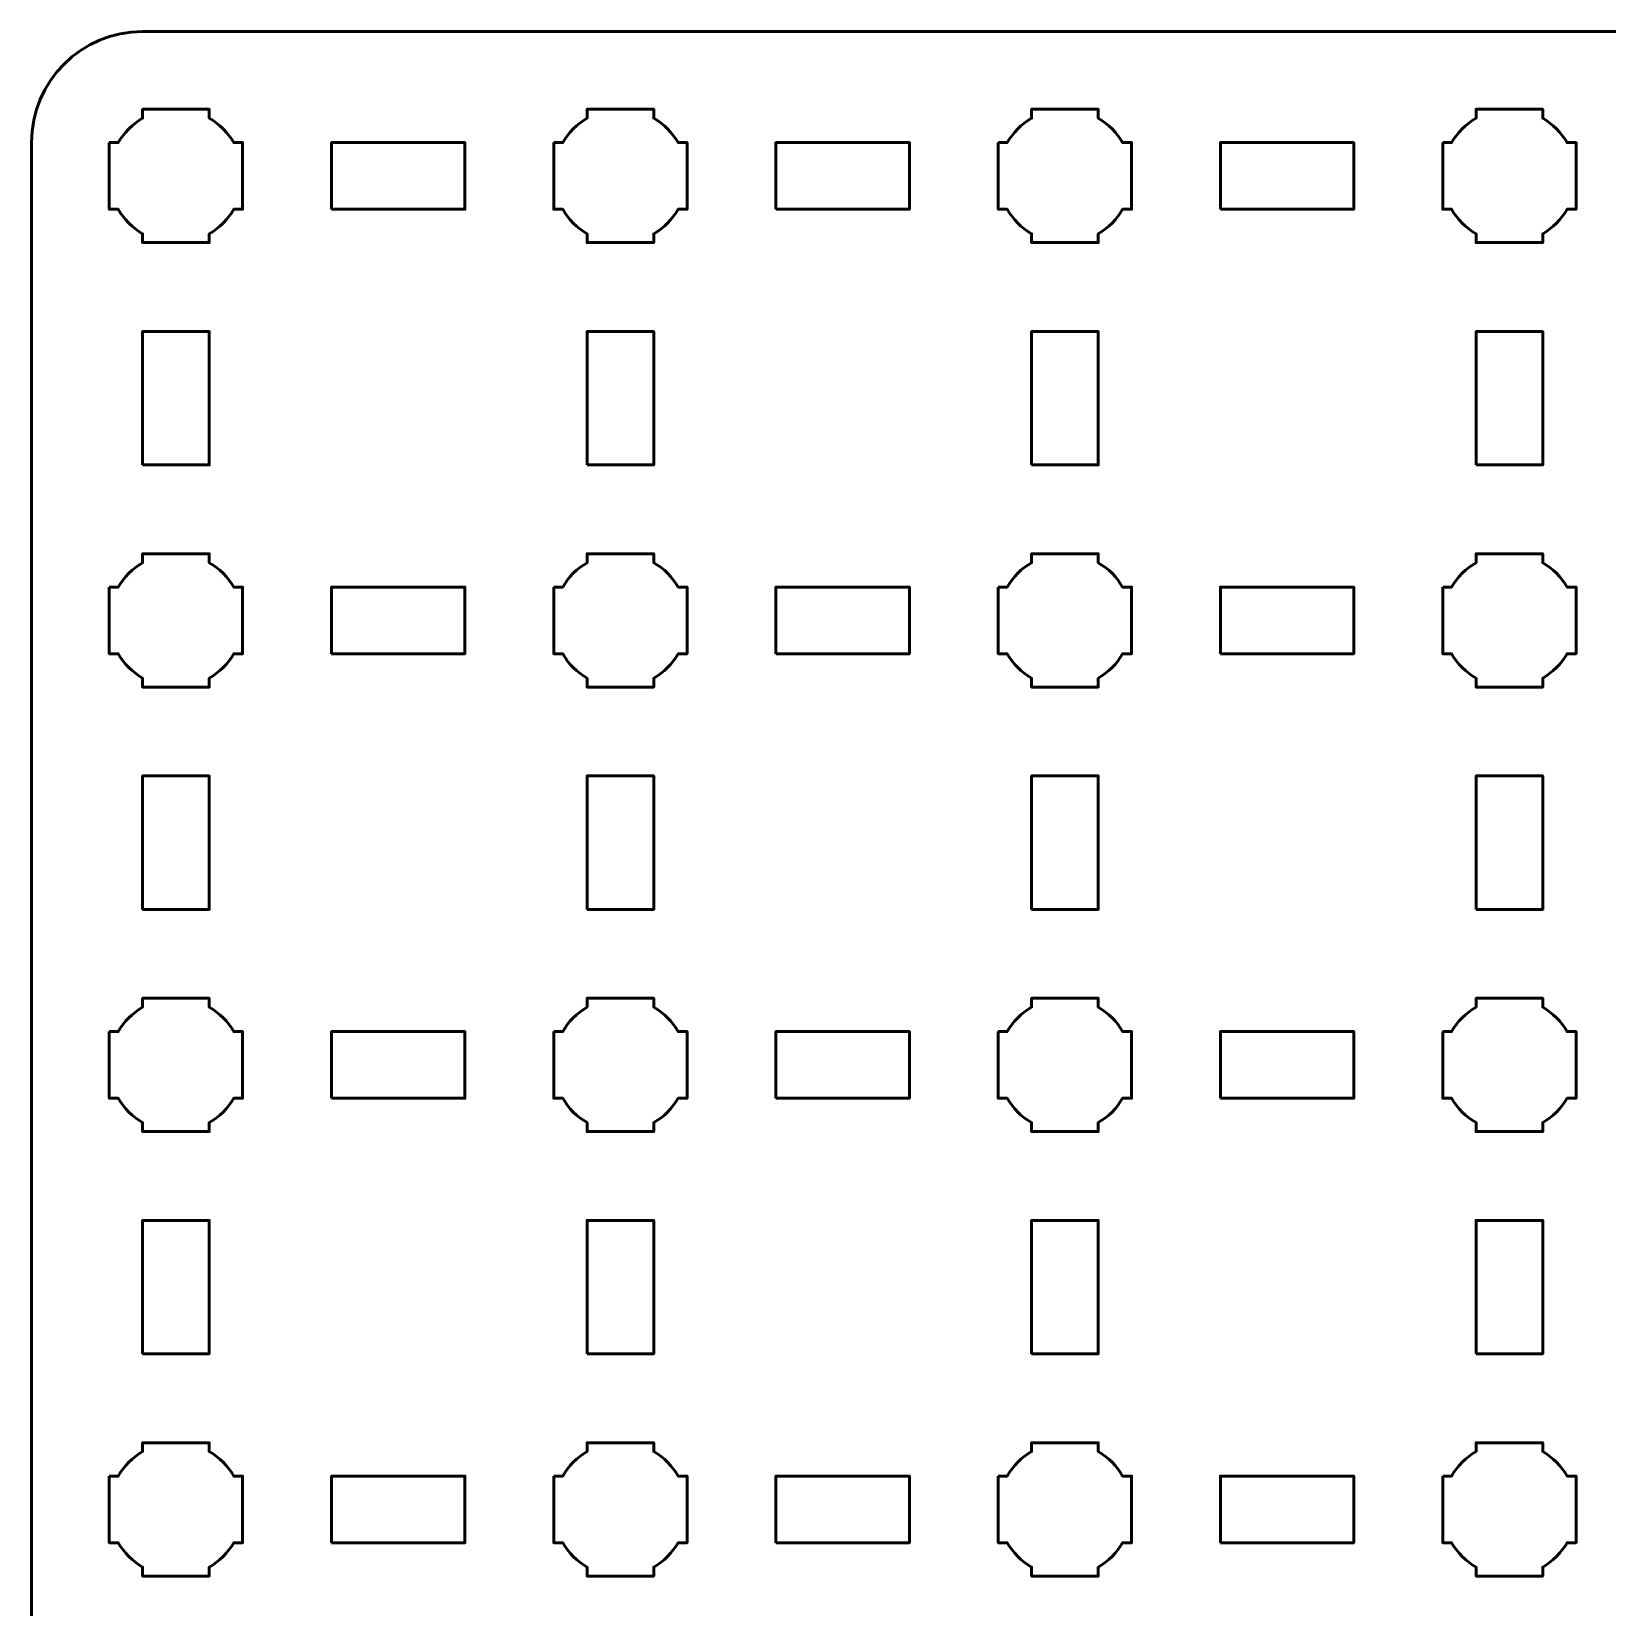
# Model space of a CAD drawing. Header units: centimetres. Extents: x -40.1 to 19.1, y -44.5 to 14.8.
# Drawn here: x -40.15 to -33.06, y 7.71 to 14.8 of the extents above; entities that cross this region are included whole.
import ezdxf

# ---------------------------------------------------------------- set-up
doc = ezdxf.new("R2010")
doc.units = ezdxf.units.CM
doc.header["$MEASUREMENT"] = 0
doc.layers.add('Layer 1', color=7, linetype='Continuous')

msp = doc.modelspace()

# ---------------------------------------------------------------- linework, layer by layer
at = {"layer": 'Layer 1', "lineweight": 53}
for points in [[(-38.8, 14), (-38.2, 14), (-38.2, 14.3), (-38.8, 14.3), (-38.8, 14)], [(-36.8, 14), (-36.2, 14), (-36.2, 14.3), (-36.8, 14.3), (-36.8, 14)], [(-34.8, 14), (-34.2, 14), (-34.2, 14.3), (-34.8, 14.3), (-34.8, 14)], [(-39.65, 12.85), (-39.35, 12.85), (-39.35, 13.45), (-39.65, 13.45), (-39.65, 12.85)], [(-37.65, 12.85), (-37.35, 12.85), (-37.35, 13.45), (-37.65, 13.45), (-37.65, 12.85)], [(-35.65, 12.85), (-35.35, 12.85), (-35.35, 13.45), (-35.65, 13.45), (-35.65, 12.85)], [(-33.65, 12.85), (-33.35, 12.85), (-33.35, 13.45), (-33.65, 13.45), (-33.65, 12.85)], [(-38.8, 12), (-38.2, 12), (-38.2, 12.3), (-38.8, 12.3), (-38.8, 12)], [(-36.8, 12), (-36.2, 12), (-36.2, 12.3), (-36.8, 12.3), (-36.8, 12)], [(-34.8, 12), (-34.2, 12), (-34.2, 12.3), (-34.8, 12.3), (-34.8, 12)], [(-39.65, 10.85), (-39.35, 10.85), (-39.35, 11.45), (-39.65, 11.45), (-39.65, 10.85)], [(-37.65, 10.85), (-37.35, 10.85), (-37.35, 11.45), (-37.65, 11.45), (-37.65, 10.85)], [(-35.65, 10.85), (-35.35, 10.85), (-35.35, 11.45), (-35.65, 11.45), (-35.65, 10.85)], [(-33.65, 10.85), (-33.35, 10.85), (-33.35, 11.45), (-33.65, 11.45), (-33.65, 10.85)], [(-38.8, 10), (-38.2, 10), (-38.2, 10.3), (-38.8, 10.3), (-38.8, 10)], [(-36.8, 10), (-36.2, 10), (-36.2, 10.3), (-36.8, 10.3), (-36.8, 10)], [(-34.8, 10), (-34.2, 10), (-34.2, 10.3), (-34.8, 10.3), (-34.8, 10)], [(-39.65, 8.85), (-39.35, 8.85), (-39.35, 9.45), (-39.65, 9.45), (-39.65, 8.85)], [(-37.65, 8.85), (-37.35, 8.85), (-37.35, 9.45), (-37.65, 9.45), (-37.65, 8.85)], [(-35.65, 8.85), (-35.35, 8.85), (-35.35, 9.45), (-35.65, 9.45), (-35.65, 8.85)], [(-33.65, 8.85), (-33.35, 8.85), (-33.35, 9.45), (-33.65, 9.45), (-33.65, 8.85)], [(-38.8, 8), (-38.2, 8), (-38.2, 8.3), (-38.8, 8.3), (-38.8, 8)], [(-36.8, 8), (-36.2, 8), (-36.2, 8.3), (-36.8, 8.3), (-36.8, 8)], [(-34.8, 8), (-34.2, 8), (-34.2, 8.3), (-34.8, 8.3), (-34.8, 8)]]:
    msp.add_lwpolyline(points, close=True, dxfattribs=at)
for points, knots in [([(-40.15, -44), (-40.15, -44), (-40.15, 14.3), (-40.15, 14.3), (-40.15, 14.3), (-40.15, 14.57609), (-39.92609, 14.8), (-39.65, 14.8), (-39.65, 14.8), (-39.65, 14.8), (18.65, 14.8), (18.65, 14.8), (18.65, 14.8), (18.92609, 14.8), (19.15, 14.57609), (19.15, 14.3), (19.15, 14.3), (19.15, 14.3), (19.15, -44), (19.15, -44), (19.15, -44), (19.15, -44.27609), (18.92609, -44.5), (18.65, -44.5), (18.65, -44.5), (18.65, -44.5), (-39.65, -44.5), (-39.65, -44.5), (-39.65, -44.5), (-39.92609, -44.5), (-40.15, -44.27609), (-40.15, -44)], [0, 0, 0, 0, 0.125, 0.125, 0.125, 0.125, 0.25, 0.25, 0.25, 0.25, 0.375, 0.375, 0.375, 0.375, 0.5, 0.5, 0.5, 0.5, 0.625, 0.625, 0.625, 0.625, 0.75, 0.75, 0.75, 0.75, 0.875, 0.875, 0.875, 0.875, 1, 1, 1, 1]), ([(-39.8, 14.3), (-39.8, 14.3), (-39.75985, 14.3), (-39.75985, 14.3), (-39.75985, 14.3), (-39.7335, 14.34553), (-39.69553, 14.3835), (-39.65, 14.40985), (-39.65, 14.40985), (-39.65, 14.40985), (-39.65, 14.45), (-39.65, 14.45), (-39.65, 14.45), (-39.65, 14.45), (-39.5, 14.45), (-39.5, 14.45), (-39.5, 14.45), (-39.5, 14.45), (-39.35, 14.45), (-39.35, 14.45), (-39.35, 14.45), (-39.35, 14.45), (-39.35, 14.40985), (-39.35, 14.40985), (-39.35, 14.40985), (-39.30447, 14.3835), (-39.2665, 14.34553), (-39.24015, 14.3), (-39.24015, 14.3), (-39.24015, 14.3), (-39.2, 14.3), (-39.2, 14.3), (-39.2, 14.3), (-39.2, 14.3), (-39.2, 14.15), (-39.2, 14.15), (-39.2, 14.15), (-39.2, 14.15), (-39.2, 14), (-39.2, 14), (-39.2, 14), (-39.2, 14), (-39.24015, 14), (-39.24015, 14), (-39.24015, 14), (-39.2665, 13.95447), (-39.30447, 13.9165), (-39.35, 13.89015), (-39.35, 13.89015), (-39.35, 13.89015), (-39.35, 13.85), (-39.35, 13.85), (-39.35, 13.85), (-39.35, 13.85), (-39.5, 13.85), (-39.5, 13.85), (-39.5, 13.85), (-39.5, 13.85), (-39.65, 13.85), (-39.65, 13.85), (-39.65, 13.85), (-39.65, 13.85), (-39.65, 13.89015), (-39.65, 13.89015), (-39.65, 13.89015), (-39.69553, 13.9165), (-39.7335, 13.95447), (-39.75985, 14), (-39.75985, 14), (-39.75985, 14), (-39.8, 14), (-39.8, 14), (-39.8, 14), (-39.8, 14), (-39.8, 14.15), (-39.8, 14.15), (-39.8, 14.15), (-39.8, 14.15), (-39.8, 14.3), (-39.8, 14.3)], [0, 0, 0, 0, 0.05, 0.05, 0.05, 0.05, 0.1, 0.1, 0.1, 0.1, 0.15, 0.15, 0.15, 0.15, 0.2, 0.2, 0.2, 0.2, 0.25, 0.25, 0.25, 0.25, 0.3, 0.3, 0.3, 0.3, 0.35, 0.35, 0.35, 0.35, 0.4, 0.4, 0.4, 0.4, 0.45, 0.45, 0.45, 0.45, 0.5, 0.5, 0.5, 0.5, 0.55, 0.55, 0.55, 0.55, 0.6, 0.6, 0.6, 0.6, 0.65, 0.65, 0.65, 0.65, 0.7, 0.7, 0.7, 0.7, 0.75, 0.75, 0.75, 0.75, 0.8, 0.8, 0.8, 0.8, 0.85, 0.85, 0.85, 0.85, 0.9, 0.9, 0.9, 0.9, 0.95, 0.95, 0.95, 0.95, 1, 1, 1, 1]), ([(-37.8, 14.3), (-37.8, 14.3), (-37.75985, 14.3), (-37.75985, 14.3), (-37.75985, 14.3), (-37.7335, 14.34553), (-37.69553, 14.3835), (-37.65, 14.40985), (-37.65, 14.40985), (-37.65, 14.40985), (-37.65, 14.45), (-37.65, 14.45), (-37.65, 14.45), (-37.65, 14.45), (-37.5, 14.45), (-37.5, 14.45), (-37.5, 14.45), (-37.5, 14.45), (-37.35, 14.45), (-37.35, 14.45), (-37.35, 14.45), (-37.35, 14.45), (-37.35, 14.40985), (-37.35, 14.40985), (-37.35, 14.40985), (-37.30447, 14.3835), (-37.2665, 14.34553), (-37.24015, 14.3), (-37.24015, 14.3), (-37.24015, 14.3), (-37.2, 14.3), (-37.2, 14.3), (-37.2, 14.3), (-37.2, 14.3), (-37.2, 14.15), (-37.2, 14.15), (-37.2, 14.15), (-37.2, 14.15), (-37.2, 14), (-37.2, 14), (-37.2, 14), (-37.2, 14), (-37.24015, 14), (-37.24015, 14), (-37.24015, 14), (-37.2665, 13.95447), (-37.30447, 13.9165), (-37.35, 13.89015), (-37.35, 13.89015), (-37.35, 13.89015), (-37.35, 13.85), (-37.35, 13.85), (-37.35, 13.85), (-37.35, 13.85), (-37.5, 13.85), (-37.5, 13.85), (-37.5, 13.85), (-37.5, 13.85), (-37.65, 13.85), (-37.65, 13.85), (-37.65, 13.85), (-37.65, 13.85), (-37.65, 13.89015), (-37.65, 13.89015), (-37.65, 13.89015), (-37.69553, 13.9165), (-37.7335, 13.95447), (-37.75985, 14), (-37.75985, 14), (-37.75985, 14), (-37.8, 14), (-37.8, 14), (-37.8, 14), (-37.8, 14), (-37.8, 14.15), (-37.8, 14.15), (-37.8, 14.15), (-37.8, 14.15), (-37.8, 14.3), (-37.8, 14.3)], [0, 0, 0, 0, 0.05, 0.05, 0.05, 0.05, 0.1, 0.1, 0.1, 0.1, 0.15, 0.15, 0.15, 0.15, 0.2, 0.2, 0.2, 0.2, 0.25, 0.25, 0.25, 0.25, 0.3, 0.3, 0.3, 0.3, 0.35, 0.35, 0.35, 0.35, 0.4, 0.4, 0.4, 0.4, 0.45, 0.45, 0.45, 0.45, 0.5, 0.5, 0.5, 0.5, 0.55, 0.55, 0.55, 0.55, 0.6, 0.6, 0.6, 0.6, 0.65, 0.65, 0.65, 0.65, 0.7, 0.7, 0.7, 0.7, 0.75, 0.75, 0.75, 0.75, 0.8, 0.8, 0.8, 0.8, 0.85, 0.85, 0.85, 0.85, 0.9, 0.9, 0.9, 0.9, 0.95, 0.95, 0.95, 0.95, 1, 1, 1, 1]), ([(-35.8, 14.3), (-35.8, 14.3), (-35.75985, 14.3), (-35.75985, 14.3), (-35.75985, 14.3), (-35.7335, 14.34553), (-35.69553, 14.3835), (-35.65, 14.40985), (-35.65, 14.40985), (-35.65, 14.40985), (-35.65, 14.45), (-35.65, 14.45), (-35.65, 14.45), (-35.65, 14.45), (-35.5, 14.45), (-35.5, 14.45), (-35.5, 14.45), (-35.5, 14.45), (-35.35, 14.45), (-35.35, 14.45), (-35.35, 14.45), (-35.35, 14.45), (-35.35, 14.40985), (-35.35, 14.40985), (-35.35, 14.40985), (-35.30447, 14.3835), (-35.2665, 14.34553), (-35.24015, 14.3), (-35.24015, 14.3), (-35.24015, 14.3), (-35.2, 14.3), (-35.2, 14.3), (-35.2, 14.3), (-35.2, 14.3), (-35.2, 14.15), (-35.2, 14.15), (-35.2, 14.15), (-35.2, 14.15), (-35.2, 14), (-35.2, 14), (-35.2, 14), (-35.2, 14), (-35.24015, 14), (-35.24015, 14), (-35.24015, 14), (-35.2665, 13.95447), (-35.30447, 13.9165), (-35.35, 13.89015), (-35.35, 13.89015), (-35.35, 13.89015), (-35.35, 13.85), (-35.35, 13.85), (-35.35, 13.85), (-35.35, 13.85), (-35.5, 13.85), (-35.5, 13.85), (-35.5, 13.85), (-35.5, 13.85), (-35.65, 13.85), (-35.65, 13.85), (-35.65, 13.85), (-35.65, 13.85), (-35.65, 13.89015), (-35.65, 13.89015), (-35.65, 13.89015), (-35.69553, 13.9165), (-35.7335, 13.95447), (-35.75985, 14), (-35.75985, 14), (-35.75985, 14), (-35.8, 14), (-35.8, 14), (-35.8, 14), (-35.8, 14), (-35.8, 14.15), (-35.8, 14.15), (-35.8, 14.15), (-35.8, 14.15), (-35.8, 14.3), (-35.8, 14.3)], [0, 0, 0, 0, 0.05, 0.05, 0.05, 0.05, 0.1, 0.1, 0.1, 0.1, 0.15, 0.15, 0.15, 0.15, 0.2, 0.2, 0.2, 0.2, 0.25, 0.25, 0.25, 0.25, 0.3, 0.3, 0.3, 0.3, 0.35, 0.35, 0.35, 0.35, 0.4, 0.4, 0.4, 0.4, 0.45, 0.45, 0.45, 0.45, 0.5, 0.5, 0.5, 0.5, 0.55, 0.55, 0.55, 0.55, 0.6, 0.6, 0.6, 0.6, 0.65, 0.65, 0.65, 0.65, 0.7, 0.7, 0.7, 0.7, 0.75, 0.75, 0.75, 0.75, 0.8, 0.8, 0.8, 0.8, 0.85, 0.85, 0.85, 0.85, 0.9, 0.9, 0.9, 0.9, 0.95, 0.95, 0.95, 0.95, 1, 1, 1, 1]), ([(-33.8, 14.3), (-33.8, 14.3), (-33.75985, 14.3), (-33.75985, 14.3), (-33.75985, 14.3), (-33.7335, 14.34553), (-33.69553, 14.3835), (-33.65, 14.40985), (-33.65, 14.40985), (-33.65, 14.40985), (-33.65, 14.45), (-33.65, 14.45), (-33.65, 14.45), (-33.65, 14.45), (-33.5, 14.45), (-33.5, 14.45), (-33.5, 14.45), (-33.5, 14.45), (-33.35, 14.45), (-33.35, 14.45), (-33.35, 14.45), (-33.35, 14.45), (-33.35, 14.40985), (-33.35, 14.40985), (-33.35, 14.40985), (-33.30447, 14.3835), (-33.2665, 14.34553), (-33.24015, 14.3), (-33.24015, 14.3), (-33.24015, 14.3), (-33.2, 14.3), (-33.2, 14.3), (-33.2, 14.3), (-33.2, 14.3), (-33.2, 14.15), (-33.2, 14.15), (-33.2, 14.15), (-33.2, 14.15), (-33.2, 14), (-33.2, 14), (-33.2, 14), (-33.2, 14), (-33.24015, 14), (-33.24015, 14), (-33.24015, 14), (-33.2665, 13.95447), (-33.30447, 13.9165), (-33.35, 13.89015), (-33.35, 13.89015), (-33.35, 13.89015), (-33.35, 13.85), (-33.35, 13.85), (-33.35, 13.85), (-33.35, 13.85), (-33.5, 13.85), (-33.5, 13.85), (-33.5, 13.85), (-33.5, 13.85), (-33.65, 13.85), (-33.65, 13.85), (-33.65, 13.85), (-33.65, 13.85), (-33.65, 13.89015), (-33.65, 13.89015), (-33.65, 13.89015), (-33.69553, 13.9165), (-33.7335, 13.95447), (-33.75985, 14), (-33.75985, 14), (-33.75985, 14), (-33.8, 14), (-33.8, 14), (-33.8, 14), (-33.8, 14), (-33.8, 14.15), (-33.8, 14.15), (-33.8, 14.15), (-33.8, 14.15), (-33.8, 14.3), (-33.8, 14.3)], [0, 0, 0, 0, 0.05, 0.05, 0.05, 0.05, 0.1, 0.1, 0.1, 0.1, 0.15, 0.15, 0.15, 0.15, 0.2, 0.2, 0.2, 0.2, 0.25, 0.25, 0.25, 0.25, 0.3, 0.3, 0.3, 0.3, 0.35, 0.35, 0.35, 0.35, 0.4, 0.4, 0.4, 0.4, 0.45, 0.45, 0.45, 0.45, 0.5, 0.5, 0.5, 0.5, 0.55, 0.55, 0.55, 0.55, 0.6, 0.6, 0.6, 0.6, 0.65, 0.65, 0.65, 0.65, 0.7, 0.7, 0.7, 0.7, 0.75, 0.75, 0.75, 0.75, 0.8, 0.8, 0.8, 0.8, 0.85, 0.85, 0.85, 0.85, 0.9, 0.9, 0.9, 0.9, 0.95, 0.95, 0.95, 0.95, 1, 1, 1, 1]), ([(-39.8, 12.3), (-39.8, 12.3), (-39.75985, 12.3), (-39.75985, 12.3), (-39.75985, 12.3), (-39.7335, 12.34553), (-39.69553, 12.3835), (-39.65, 12.40985), (-39.65, 12.40985), (-39.65, 12.40985), (-39.65, 12.45), (-39.65, 12.45), (-39.65, 12.45), (-39.65, 12.45), (-39.5, 12.45), (-39.5, 12.45), (-39.5, 12.45), (-39.5, 12.45), (-39.35, 12.45), (-39.35, 12.45), (-39.35, 12.45), (-39.35, 12.45), (-39.35, 12.40985), (-39.35, 12.40985), (-39.35, 12.40985), (-39.30447, 12.3835), (-39.2665, 12.34553), (-39.24015, 12.3), (-39.24015, 12.3), (-39.24015, 12.3), (-39.2, 12.3), (-39.2, 12.3), (-39.2, 12.3), (-39.2, 12.3), (-39.2, 12.15), (-39.2, 12.15), (-39.2, 12.15), (-39.2, 12.15), (-39.2, 12), (-39.2, 12), (-39.2, 12), (-39.2, 12), (-39.24015, 12), (-39.24015, 12), (-39.24015, 12), (-39.2665, 11.95447), (-39.30447, 11.9165), (-39.35, 11.89015), (-39.35, 11.89015), (-39.35, 11.89015), (-39.35, 11.85), (-39.35, 11.85), (-39.35, 11.85), (-39.35, 11.85), (-39.5, 11.85), (-39.5, 11.85), (-39.5, 11.85), (-39.5, 11.85), (-39.65, 11.85), (-39.65, 11.85), (-39.65, 11.85), (-39.65, 11.85), (-39.65, 11.89015), (-39.65, 11.89015), (-39.65, 11.89015), (-39.69553, 11.9165), (-39.7335, 11.95447), (-39.75985, 12), (-39.75985, 12), (-39.75985, 12), (-39.8, 12), (-39.8, 12), (-39.8, 12), (-39.8, 12), (-39.8, 12.15), (-39.8, 12.15), (-39.8, 12.15), (-39.8, 12.15), (-39.8, 12.3), (-39.8, 12.3)], [0, 0, 0, 0, 0.05, 0.05, 0.05, 0.05, 0.1, 0.1, 0.1, 0.1, 0.15, 0.15, 0.15, 0.15, 0.2, 0.2, 0.2, 0.2, 0.25, 0.25, 0.25, 0.25, 0.3, 0.3, 0.3, 0.3, 0.35, 0.35, 0.35, 0.35, 0.4, 0.4, 0.4, 0.4, 0.45, 0.45, 0.45, 0.45, 0.5, 0.5, 0.5, 0.5, 0.55, 0.55, 0.55, 0.55, 0.6, 0.6, 0.6, 0.6, 0.65, 0.65, 0.65, 0.65, 0.7, 0.7, 0.7, 0.7, 0.75, 0.75, 0.75, 0.75, 0.8, 0.8, 0.8, 0.8, 0.85, 0.85, 0.85, 0.85, 0.9, 0.9, 0.9, 0.9, 0.95, 0.95, 0.95, 0.95, 1, 1, 1, 1]), ([(-37.8, 12.3), (-37.8, 12.3), (-37.75985, 12.3), (-37.75985, 12.3), (-37.75985, 12.3), (-37.7335, 12.34553), (-37.69553, 12.3835), (-37.65, 12.40985), (-37.65, 12.40985), (-37.65, 12.40985), (-37.65, 12.45), (-37.65, 12.45), (-37.65, 12.45), (-37.65, 12.45), (-37.5, 12.45), (-37.5, 12.45), (-37.5, 12.45), (-37.5, 12.45), (-37.35, 12.45), (-37.35, 12.45), (-37.35, 12.45), (-37.35, 12.45), (-37.35, 12.40985), (-37.35, 12.40985), (-37.35, 12.40985), (-37.30447, 12.3835), (-37.2665, 12.34553), (-37.24015, 12.3), (-37.24015, 12.3), (-37.24015, 12.3), (-37.2, 12.3), (-37.2, 12.3), (-37.2, 12.3), (-37.2, 12.3), (-37.2, 12.15), (-37.2, 12.15), (-37.2, 12.15), (-37.2, 12.15), (-37.2, 12), (-37.2, 12), (-37.2, 12), (-37.2, 12), (-37.24015, 12), (-37.24015, 12), (-37.24015, 12), (-37.2665, 11.95447), (-37.30447, 11.9165), (-37.35, 11.89015), (-37.35, 11.89015), (-37.35, 11.89015), (-37.35, 11.85), (-37.35, 11.85), (-37.35, 11.85), (-37.35, 11.85), (-37.5, 11.85), (-37.5, 11.85), (-37.5, 11.85), (-37.5, 11.85), (-37.65, 11.85), (-37.65, 11.85), (-37.65, 11.85), (-37.65, 11.85), (-37.65, 11.89015), (-37.65, 11.89015), (-37.65, 11.89015), (-37.69553, 11.9165), (-37.7335, 11.95447), (-37.75985, 12), (-37.75985, 12), (-37.75985, 12), (-37.8, 12), (-37.8, 12), (-37.8, 12), (-37.8, 12), (-37.8, 12.15), (-37.8, 12.15), (-37.8, 12.15), (-37.8, 12.15), (-37.8, 12.3), (-37.8, 12.3)], [0, 0, 0, 0, 0.05, 0.05, 0.05, 0.05, 0.1, 0.1, 0.1, 0.1, 0.15, 0.15, 0.15, 0.15, 0.2, 0.2, 0.2, 0.2, 0.25, 0.25, 0.25, 0.25, 0.3, 0.3, 0.3, 0.3, 0.35, 0.35, 0.35, 0.35, 0.4, 0.4, 0.4, 0.4, 0.45, 0.45, 0.45, 0.45, 0.5, 0.5, 0.5, 0.5, 0.55, 0.55, 0.55, 0.55, 0.6, 0.6, 0.6, 0.6, 0.65, 0.65, 0.65, 0.65, 0.7, 0.7, 0.7, 0.7, 0.75, 0.75, 0.75, 0.75, 0.8, 0.8, 0.8, 0.8, 0.85, 0.85, 0.85, 0.85, 0.9, 0.9, 0.9, 0.9, 0.95, 0.95, 0.95, 0.95, 1, 1, 1, 1]), ([(-35.8, 12.3), (-35.8, 12.3), (-35.75985, 12.3), (-35.75985, 12.3), (-35.75985, 12.3), (-35.7335, 12.34553), (-35.69553, 12.3835), (-35.65, 12.40985), (-35.65, 12.40985), (-35.65, 12.40985), (-35.65, 12.45), (-35.65, 12.45), (-35.65, 12.45), (-35.65, 12.45), (-35.5, 12.45), (-35.5, 12.45), (-35.5, 12.45), (-35.5, 12.45), (-35.35, 12.45), (-35.35, 12.45), (-35.35, 12.45), (-35.35, 12.45), (-35.35, 12.40985), (-35.35, 12.40985), (-35.35, 12.40985), (-35.30447, 12.3835), (-35.2665, 12.34553), (-35.24015, 12.3), (-35.24015, 12.3), (-35.24015, 12.3), (-35.2, 12.3), (-35.2, 12.3), (-35.2, 12.3), (-35.2, 12.3), (-35.2, 12.15), (-35.2, 12.15), (-35.2, 12.15), (-35.2, 12.15), (-35.2, 12), (-35.2, 12), (-35.2, 12), (-35.2, 12), (-35.24015, 12), (-35.24015, 12), (-35.24015, 12), (-35.2665, 11.95447), (-35.30447, 11.9165), (-35.35, 11.89015), (-35.35, 11.89015), (-35.35, 11.89015), (-35.35, 11.85), (-35.35, 11.85), (-35.35, 11.85), (-35.35, 11.85), (-35.5, 11.85), (-35.5, 11.85), (-35.5, 11.85), (-35.5, 11.85), (-35.65, 11.85), (-35.65, 11.85), (-35.65, 11.85), (-35.65, 11.85), (-35.65, 11.89015), (-35.65, 11.89015), (-35.65, 11.89015), (-35.69553, 11.9165), (-35.7335, 11.95447), (-35.75985, 12), (-35.75985, 12), (-35.75985, 12), (-35.8, 12), (-35.8, 12), (-35.8, 12), (-35.8, 12), (-35.8, 12.15), (-35.8, 12.15), (-35.8, 12.15), (-35.8, 12.15), (-35.8, 12.3), (-35.8, 12.3)], [0, 0, 0, 0, 0.05, 0.05, 0.05, 0.05, 0.1, 0.1, 0.1, 0.1, 0.15, 0.15, 0.15, 0.15, 0.2, 0.2, 0.2, 0.2, 0.25, 0.25, 0.25, 0.25, 0.3, 0.3, 0.3, 0.3, 0.35, 0.35, 0.35, 0.35, 0.4, 0.4, 0.4, 0.4, 0.45, 0.45, 0.45, 0.45, 0.5, 0.5, 0.5, 0.5, 0.55, 0.55, 0.55, 0.55, 0.6, 0.6, 0.6, 0.6, 0.65, 0.65, 0.65, 0.65, 0.7, 0.7, 0.7, 0.7, 0.75, 0.75, 0.75, 0.75, 0.8, 0.8, 0.8, 0.8, 0.85, 0.85, 0.85, 0.85, 0.9, 0.9, 0.9, 0.9, 0.95, 0.95, 0.95, 0.95, 1, 1, 1, 1]), ([(-33.8, 12.3), (-33.8, 12.3), (-33.75985, 12.3), (-33.75985, 12.3), (-33.75985, 12.3), (-33.7335, 12.34553), (-33.69553, 12.3835), (-33.65, 12.40985), (-33.65, 12.40985), (-33.65, 12.40985), (-33.65, 12.45), (-33.65, 12.45), (-33.65, 12.45), (-33.65, 12.45), (-33.5, 12.45), (-33.5, 12.45), (-33.5, 12.45), (-33.5, 12.45), (-33.35, 12.45), (-33.35, 12.45), (-33.35, 12.45), (-33.35, 12.45), (-33.35, 12.40985), (-33.35, 12.40985), (-33.35, 12.40985), (-33.30447, 12.3835), (-33.2665, 12.34553), (-33.24015, 12.3), (-33.24015, 12.3), (-33.24015, 12.3), (-33.2, 12.3), (-33.2, 12.3), (-33.2, 12.3), (-33.2, 12.3), (-33.2, 12.15), (-33.2, 12.15), (-33.2, 12.15), (-33.2, 12.15), (-33.2, 12), (-33.2, 12), (-33.2, 12), (-33.2, 12), (-33.24015, 12), (-33.24015, 12), (-33.24015, 12), (-33.2665, 11.95447), (-33.30447, 11.9165), (-33.35, 11.89015), (-33.35, 11.89015), (-33.35, 11.89015), (-33.35, 11.85), (-33.35, 11.85), (-33.35, 11.85), (-33.35, 11.85), (-33.5, 11.85), (-33.5, 11.85), (-33.5, 11.85), (-33.5, 11.85), (-33.65, 11.85), (-33.65, 11.85), (-33.65, 11.85), (-33.65, 11.85), (-33.65, 11.89015), (-33.65, 11.89015), (-33.65, 11.89015), (-33.69553, 11.9165), (-33.7335, 11.95447), (-33.75985, 12), (-33.75985, 12), (-33.75985, 12), (-33.8, 12), (-33.8, 12), (-33.8, 12), (-33.8, 12), (-33.8, 12.15), (-33.8, 12.15), (-33.8, 12.15), (-33.8, 12.15), (-33.8, 12.3), (-33.8, 12.3)], [0, 0, 0, 0, 0.05, 0.05, 0.05, 0.05, 0.1, 0.1, 0.1, 0.1, 0.15, 0.15, 0.15, 0.15, 0.2, 0.2, 0.2, 0.2, 0.25, 0.25, 0.25, 0.25, 0.3, 0.3, 0.3, 0.3, 0.35, 0.35, 0.35, 0.35, 0.4, 0.4, 0.4, 0.4, 0.45, 0.45, 0.45, 0.45, 0.5, 0.5, 0.5, 0.5, 0.55, 0.55, 0.55, 0.55, 0.6, 0.6, 0.6, 0.6, 0.65, 0.65, 0.65, 0.65, 0.7, 0.7, 0.7, 0.7, 0.75, 0.75, 0.75, 0.75, 0.8, 0.8, 0.8, 0.8, 0.85, 0.85, 0.85, 0.85, 0.9, 0.9, 0.9, 0.9, 0.95, 0.95, 0.95, 0.95, 1, 1, 1, 1]), ([(-39.8, 10.3), (-39.8, 10.3), (-39.75985, 10.3), (-39.75985, 10.3), (-39.75985, 10.3), (-39.7335, 10.34553), (-39.69553, 10.3835), (-39.65, 10.40985), (-39.65, 10.40985), (-39.65, 10.40985), (-39.65, 10.45), (-39.65, 10.45), (-39.65, 10.45), (-39.65, 10.45), (-39.5, 10.45), (-39.5, 10.45), (-39.5, 10.45), (-39.5, 10.45), (-39.35, 10.45), (-39.35, 10.45), (-39.35, 10.45), (-39.35, 10.45), (-39.35, 10.40985), (-39.35, 10.40985), (-39.35, 10.40985), (-39.30447, 10.3835), (-39.2665, 10.34553), (-39.24015, 10.3), (-39.24015, 10.3), (-39.24015, 10.3), (-39.2, 10.3), (-39.2, 10.3), (-39.2, 10.3), (-39.2, 10.3), (-39.2, 10.15), (-39.2, 10.15), (-39.2, 10.15), (-39.2, 10.15), (-39.2, 10), (-39.2, 10), (-39.2, 10), (-39.2, 10), (-39.24015, 10), (-39.24015, 10), (-39.24015, 10), (-39.2665, 9.95447), (-39.30447, 9.9165), (-39.35, 9.89015), (-39.35, 9.89015), (-39.35, 9.89015), (-39.35, 9.85), (-39.35, 9.85), (-39.35, 9.85), (-39.35, 9.85), (-39.5, 9.85), (-39.5, 9.85), (-39.5, 9.85), (-39.5, 9.85), (-39.65, 9.85), (-39.65, 9.85), (-39.65, 9.85), (-39.65, 9.85), (-39.65, 9.89015), (-39.65, 9.89015), (-39.65, 9.89015), (-39.69553, 9.9165), (-39.7335, 9.95447), (-39.75985, 10), (-39.75985, 10), (-39.75985, 10), (-39.8, 10), (-39.8, 10), (-39.8, 10), (-39.8, 10), (-39.8, 10.15), (-39.8, 10.15), (-39.8, 10.15), (-39.8, 10.15), (-39.8, 10.3), (-39.8, 10.3)], [0, 0, 0, 0, 0.05, 0.05, 0.05, 0.05, 0.1, 0.1, 0.1, 0.1, 0.15, 0.15, 0.15, 0.15, 0.2, 0.2, 0.2, 0.2, 0.25, 0.25, 0.25, 0.25, 0.3, 0.3, 0.3, 0.3, 0.35, 0.35, 0.35, 0.35, 0.4, 0.4, 0.4, 0.4, 0.45, 0.45, 0.45, 0.45, 0.5, 0.5, 0.5, 0.5, 0.55, 0.55, 0.55, 0.55, 0.6, 0.6, 0.6, 0.6, 0.65, 0.65, 0.65, 0.65, 0.7, 0.7, 0.7, 0.7, 0.75, 0.75, 0.75, 0.75, 0.8, 0.8, 0.8, 0.8, 0.85, 0.85, 0.85, 0.85, 0.9, 0.9, 0.9, 0.9, 0.95, 0.95, 0.95, 0.95, 1, 1, 1, 1]), ([(-37.8, 10.3), (-37.8, 10.3), (-37.75985, 10.3), (-37.75985, 10.3), (-37.75985, 10.3), (-37.7335, 10.34553), (-37.69553, 10.3835), (-37.65, 10.40985), (-37.65, 10.40985), (-37.65, 10.40985), (-37.65, 10.45), (-37.65, 10.45), (-37.65, 10.45), (-37.65, 10.45), (-37.5, 10.45), (-37.5, 10.45), (-37.5, 10.45), (-37.5, 10.45), (-37.35, 10.45), (-37.35, 10.45), (-37.35, 10.45), (-37.35, 10.45), (-37.35, 10.40985), (-37.35, 10.40985), (-37.35, 10.40985), (-37.30447, 10.3835), (-37.2665, 10.34553), (-37.24015, 10.3), (-37.24015, 10.3), (-37.24015, 10.3), (-37.2, 10.3), (-37.2, 10.3), (-37.2, 10.3), (-37.2, 10.3), (-37.2, 10.15), (-37.2, 10.15), (-37.2, 10.15), (-37.2, 10.15), (-37.2, 10), (-37.2, 10), (-37.2, 10), (-37.2, 10), (-37.24015, 10), (-37.24015, 10), (-37.24015, 10), (-37.2665, 9.95447), (-37.30447, 9.9165), (-37.35, 9.89015), (-37.35, 9.89015), (-37.35, 9.89015), (-37.35, 9.85), (-37.35, 9.85), (-37.35, 9.85), (-37.35, 9.85), (-37.5, 9.85), (-37.5, 9.85), (-37.5, 9.85), (-37.5, 9.85), (-37.65, 9.85), (-37.65, 9.85), (-37.65, 9.85), (-37.65, 9.85), (-37.65, 9.89015), (-37.65, 9.89015), (-37.65, 9.89015), (-37.69553, 9.9165), (-37.7335, 9.95447), (-37.75985, 10), (-37.75985, 10), (-37.75985, 10), (-37.8, 10), (-37.8, 10), (-37.8, 10), (-37.8, 10), (-37.8, 10.15), (-37.8, 10.15), (-37.8, 10.15), (-37.8, 10.15), (-37.8, 10.3), (-37.8, 10.3)], [0, 0, 0, 0, 0.05, 0.05, 0.05, 0.05, 0.1, 0.1, 0.1, 0.1, 0.15, 0.15, 0.15, 0.15, 0.2, 0.2, 0.2, 0.2, 0.25, 0.25, 0.25, 0.25, 0.3, 0.3, 0.3, 0.3, 0.35, 0.35, 0.35, 0.35, 0.4, 0.4, 0.4, 0.4, 0.45, 0.45, 0.45, 0.45, 0.5, 0.5, 0.5, 0.5, 0.55, 0.55, 0.55, 0.55, 0.6, 0.6, 0.6, 0.6, 0.65, 0.65, 0.65, 0.65, 0.7, 0.7, 0.7, 0.7, 0.75, 0.75, 0.75, 0.75, 0.8, 0.8, 0.8, 0.8, 0.85, 0.85, 0.85, 0.85, 0.9, 0.9, 0.9, 0.9, 0.95, 0.95, 0.95, 0.95, 1, 1, 1, 1]), ([(-35.8, 10.3), (-35.8, 10.3), (-35.75985, 10.3), (-35.75985, 10.3), (-35.75985, 10.3), (-35.7335, 10.34553), (-35.69553, 10.3835), (-35.65, 10.40985), (-35.65, 10.40985), (-35.65, 10.40985), (-35.65, 10.45), (-35.65, 10.45), (-35.65, 10.45), (-35.65, 10.45), (-35.5, 10.45), (-35.5, 10.45), (-35.5, 10.45), (-35.5, 10.45), (-35.35, 10.45), (-35.35, 10.45), (-35.35, 10.45), (-35.35, 10.45), (-35.35, 10.40985), (-35.35, 10.40985), (-35.35, 10.40985), (-35.30447, 10.3835), (-35.2665, 10.34553), (-35.24015, 10.3), (-35.24015, 10.3), (-35.24015, 10.3), (-35.2, 10.3), (-35.2, 10.3), (-35.2, 10.3), (-35.2, 10.3), (-35.2, 10.15), (-35.2, 10.15), (-35.2, 10.15), (-35.2, 10.15), (-35.2, 10), (-35.2, 10), (-35.2, 10), (-35.2, 10), (-35.24015, 10), (-35.24015, 10), (-35.24015, 10), (-35.2665, 9.95447), (-35.30447, 9.9165), (-35.35, 9.89015), (-35.35, 9.89015), (-35.35, 9.89015), (-35.35, 9.85), (-35.35, 9.85), (-35.35, 9.85), (-35.35, 9.85), (-35.5, 9.85), (-35.5, 9.85), (-35.5, 9.85), (-35.5, 9.85), (-35.65, 9.85), (-35.65, 9.85), (-35.65, 9.85), (-35.65, 9.85), (-35.65, 9.89015), (-35.65, 9.89015), (-35.65, 9.89015), (-35.69553, 9.9165), (-35.7335, 9.95447), (-35.75985, 10), (-35.75985, 10), (-35.75985, 10), (-35.8, 10), (-35.8, 10), (-35.8, 10), (-35.8, 10), (-35.8, 10.15), (-35.8, 10.15), (-35.8, 10.15), (-35.8, 10.15), (-35.8, 10.3), (-35.8, 10.3)], [0, 0, 0, 0, 0.05, 0.05, 0.05, 0.05, 0.1, 0.1, 0.1, 0.1, 0.15, 0.15, 0.15, 0.15, 0.2, 0.2, 0.2, 0.2, 0.25, 0.25, 0.25, 0.25, 0.3, 0.3, 0.3, 0.3, 0.35, 0.35, 0.35, 0.35, 0.4, 0.4, 0.4, 0.4, 0.45, 0.45, 0.45, 0.45, 0.5, 0.5, 0.5, 0.5, 0.55, 0.55, 0.55, 0.55, 0.6, 0.6, 0.6, 0.6, 0.65, 0.65, 0.65, 0.65, 0.7, 0.7, 0.7, 0.7, 0.75, 0.75, 0.75, 0.75, 0.8, 0.8, 0.8, 0.8, 0.85, 0.85, 0.85, 0.85, 0.9, 0.9, 0.9, 0.9, 0.95, 0.95, 0.95, 0.95, 1, 1, 1, 1]), ([(-33.8, 10.3), (-33.8, 10.3), (-33.75985, 10.3), (-33.75985, 10.3), (-33.75985, 10.3), (-33.7335, 10.34553), (-33.69553, 10.3835), (-33.65, 10.40985), (-33.65, 10.40985), (-33.65, 10.40985), (-33.65, 10.45), (-33.65, 10.45), (-33.65, 10.45), (-33.65, 10.45), (-33.5, 10.45), (-33.5, 10.45), (-33.5, 10.45), (-33.5, 10.45), (-33.35, 10.45), (-33.35, 10.45), (-33.35, 10.45), (-33.35, 10.45), (-33.35, 10.40985), (-33.35, 10.40985), (-33.35, 10.40985), (-33.30447, 10.3835), (-33.2665, 10.34553), (-33.24015, 10.3), (-33.24015, 10.3), (-33.24015, 10.3), (-33.2, 10.3), (-33.2, 10.3), (-33.2, 10.3), (-33.2, 10.3), (-33.2, 10.15), (-33.2, 10.15), (-33.2, 10.15), (-33.2, 10.15), (-33.2, 10), (-33.2, 10), (-33.2, 10), (-33.2, 10), (-33.24015, 10), (-33.24015, 10), (-33.24015, 10), (-33.2665, 9.95447), (-33.30447, 9.9165), (-33.35, 9.89015), (-33.35, 9.89015), (-33.35, 9.89015), (-33.35, 9.85), (-33.35, 9.85), (-33.35, 9.85), (-33.35, 9.85), (-33.5, 9.85), (-33.5, 9.85), (-33.5, 9.85), (-33.5, 9.85), (-33.65, 9.85), (-33.65, 9.85), (-33.65, 9.85), (-33.65, 9.85), (-33.65, 9.89015), (-33.65, 9.89015), (-33.65, 9.89015), (-33.69553, 9.9165), (-33.7335, 9.95447), (-33.75985, 10), (-33.75985, 10), (-33.75985, 10), (-33.8, 10), (-33.8, 10), (-33.8, 10), (-33.8, 10), (-33.8, 10.15), (-33.8, 10.15), (-33.8, 10.15), (-33.8, 10.15), (-33.8, 10.3), (-33.8, 10.3)], [0, 0, 0, 0, 0.05, 0.05, 0.05, 0.05, 0.1, 0.1, 0.1, 0.1, 0.15, 0.15, 0.15, 0.15, 0.2, 0.2, 0.2, 0.2, 0.25, 0.25, 0.25, 0.25, 0.3, 0.3, 0.3, 0.3, 0.35, 0.35, 0.35, 0.35, 0.4, 0.4, 0.4, 0.4, 0.45, 0.45, 0.45, 0.45, 0.5, 0.5, 0.5, 0.5, 0.55, 0.55, 0.55, 0.55, 0.6, 0.6, 0.6, 0.6, 0.65, 0.65, 0.65, 0.65, 0.7, 0.7, 0.7, 0.7, 0.75, 0.75, 0.75, 0.75, 0.8, 0.8, 0.8, 0.8, 0.85, 0.85, 0.85, 0.85, 0.9, 0.9, 0.9, 0.9, 0.95, 0.95, 0.95, 0.95, 1, 1, 1, 1]), ([(-39.8, 8.3), (-39.8, 8.3), (-39.75985, 8.3), (-39.75985, 8.3), (-39.75985, 8.3), (-39.7335, 8.34553), (-39.69553, 8.3835), (-39.65, 8.40985), (-39.65, 8.40985), (-39.65, 8.40985), (-39.65, 8.45), (-39.65, 8.45), (-39.65, 8.45), (-39.65, 8.45), (-39.5, 8.45), (-39.5, 8.45), (-39.5, 8.45), (-39.5, 8.45), (-39.35, 8.45), (-39.35, 8.45), (-39.35, 8.45), (-39.35, 8.45), (-39.35, 8.40985), (-39.35, 8.40985), (-39.35, 8.40985), (-39.30447, 8.3835), (-39.2665, 8.34553), (-39.24015, 8.3), (-39.24015, 8.3), (-39.24015, 8.3), (-39.2, 8.3), (-39.2, 8.3), (-39.2, 8.3), (-39.2, 8.3), (-39.2, 8.15), (-39.2, 8.15), (-39.2, 8.15), (-39.2, 8.15), (-39.2, 8), (-39.2, 8), (-39.2, 8), (-39.2, 8), (-39.24015, 8), (-39.24015, 8), (-39.24015, 8), (-39.2665, 7.95447), (-39.30447, 7.9165), (-39.35, 7.89015), (-39.35, 7.89015), (-39.35, 7.89015), (-39.35, 7.85), (-39.35, 7.85), (-39.35, 7.85), (-39.35, 7.85), (-39.5, 7.85), (-39.5, 7.85), (-39.5, 7.85), (-39.5, 7.85), (-39.65, 7.85), (-39.65, 7.85), (-39.65, 7.85), (-39.65, 7.85), (-39.65, 7.89015), (-39.65, 7.89015), (-39.65, 7.89015), (-39.69553, 7.9165), (-39.7335, 7.95447), (-39.75985, 8), (-39.75985, 8), (-39.75985, 8), (-39.8, 8), (-39.8, 8), (-39.8, 8), (-39.8, 8), (-39.8, 8.15), (-39.8, 8.15), (-39.8, 8.15), (-39.8, 8.15), (-39.8, 8.3), (-39.8, 8.3)], [0, 0, 0, 0, 0.05, 0.05, 0.05, 0.05, 0.1, 0.1, 0.1, 0.1, 0.15, 0.15, 0.15, 0.15, 0.2, 0.2, 0.2, 0.2, 0.25, 0.25, 0.25, 0.25, 0.3, 0.3, 0.3, 0.3, 0.35, 0.35, 0.35, 0.35, 0.4, 0.4, 0.4, 0.4, 0.45, 0.45, 0.45, 0.45, 0.5, 0.5, 0.5, 0.5, 0.55, 0.55, 0.55, 0.55, 0.6, 0.6, 0.6, 0.6, 0.65, 0.65, 0.65, 0.65, 0.7, 0.7, 0.7, 0.7, 0.75, 0.75, 0.75, 0.75, 0.8, 0.8, 0.8, 0.8, 0.85, 0.85, 0.85, 0.85, 0.9, 0.9, 0.9, 0.9, 0.95, 0.95, 0.95, 0.95, 1, 1, 1, 1]), ([(-37.8, 8.3), (-37.8, 8.3), (-37.75985, 8.3), (-37.75985, 8.3), (-37.75985, 8.3), (-37.7335, 8.34553), (-37.69553, 8.3835), (-37.65, 8.40985), (-37.65, 8.40985), (-37.65, 8.40985), (-37.65, 8.45), (-37.65, 8.45), (-37.65, 8.45), (-37.65, 8.45), (-37.5, 8.45), (-37.5, 8.45), (-37.5, 8.45), (-37.5, 8.45), (-37.35, 8.45), (-37.35, 8.45), (-37.35, 8.45), (-37.35, 8.45), (-37.35, 8.40985), (-37.35, 8.40985), (-37.35, 8.40985), (-37.30447, 8.3835), (-37.2665, 8.34553), (-37.24015, 8.3), (-37.24015, 8.3), (-37.24015, 8.3), (-37.2, 8.3), (-37.2, 8.3), (-37.2, 8.3), (-37.2, 8.3), (-37.2, 8.15), (-37.2, 8.15), (-37.2, 8.15), (-37.2, 8.15), (-37.2, 8), (-37.2, 8), (-37.2, 8), (-37.2, 8), (-37.24015, 8), (-37.24015, 8), (-37.24015, 8), (-37.2665, 7.95447), (-37.30447, 7.9165), (-37.35, 7.89015), (-37.35, 7.89015), (-37.35, 7.89015), (-37.35, 7.85), (-37.35, 7.85), (-37.35, 7.85), (-37.35, 7.85), (-37.5, 7.85), (-37.5, 7.85), (-37.5, 7.85), (-37.5, 7.85), (-37.65, 7.85), (-37.65, 7.85), (-37.65, 7.85), (-37.65, 7.85), (-37.65, 7.89015), (-37.65, 7.89015), (-37.65, 7.89015), (-37.69553, 7.9165), (-37.7335, 7.95447), (-37.75985, 8), (-37.75985, 8), (-37.75985, 8), (-37.8, 8), (-37.8, 8), (-37.8, 8), (-37.8, 8), (-37.8, 8.15), (-37.8, 8.15), (-37.8, 8.15), (-37.8, 8.15), (-37.8, 8.3), (-37.8, 8.3)], [0, 0, 0, 0, 0.05, 0.05, 0.05, 0.05, 0.1, 0.1, 0.1, 0.1, 0.15, 0.15, 0.15, 0.15, 0.2, 0.2, 0.2, 0.2, 0.25, 0.25, 0.25, 0.25, 0.3, 0.3, 0.3, 0.3, 0.35, 0.35, 0.35, 0.35, 0.4, 0.4, 0.4, 0.4, 0.45, 0.45, 0.45, 0.45, 0.5, 0.5, 0.5, 0.5, 0.55, 0.55, 0.55, 0.55, 0.6, 0.6, 0.6, 0.6, 0.65, 0.65, 0.65, 0.65, 0.7, 0.7, 0.7, 0.7, 0.75, 0.75, 0.75, 0.75, 0.8, 0.8, 0.8, 0.8, 0.85, 0.85, 0.85, 0.85, 0.9, 0.9, 0.9, 0.9, 0.95, 0.95, 0.95, 0.95, 1, 1, 1, 1]), ([(-35.8, 8.3), (-35.8, 8.3), (-35.75985, 8.3), (-35.75985, 8.3), (-35.75985, 8.3), (-35.7335, 8.34553), (-35.69553, 8.3835), (-35.65, 8.40985), (-35.65, 8.40985), (-35.65, 8.40985), (-35.65, 8.45), (-35.65, 8.45), (-35.65, 8.45), (-35.65, 8.45), (-35.5, 8.45), (-35.5, 8.45), (-35.5, 8.45), (-35.5, 8.45), (-35.35, 8.45), (-35.35, 8.45), (-35.35, 8.45), (-35.35, 8.45), (-35.35, 8.40985), (-35.35, 8.40985), (-35.35, 8.40985), (-35.30447, 8.3835), (-35.2665, 8.34553), (-35.24015, 8.3), (-35.24015, 8.3), (-35.24015, 8.3), (-35.2, 8.3), (-35.2, 8.3), (-35.2, 8.3), (-35.2, 8.3), (-35.2, 8.15), (-35.2, 8.15), (-35.2, 8.15), (-35.2, 8.15), (-35.2, 8), (-35.2, 8), (-35.2, 8), (-35.2, 8), (-35.24015, 8), (-35.24015, 8), (-35.24015, 8), (-35.2665, 7.95447), (-35.30447, 7.9165), (-35.35, 7.89015), (-35.35, 7.89015), (-35.35, 7.89015), (-35.35, 7.85), (-35.35, 7.85), (-35.35, 7.85), (-35.35, 7.85), (-35.5, 7.85), (-35.5, 7.85), (-35.5, 7.85), (-35.5, 7.85), (-35.65, 7.85), (-35.65, 7.85), (-35.65, 7.85), (-35.65, 7.85), (-35.65, 7.89015), (-35.65, 7.89015), (-35.65, 7.89015), (-35.69553, 7.9165), (-35.7335, 7.95447), (-35.75985, 8), (-35.75985, 8), (-35.75985, 8), (-35.8, 8), (-35.8, 8), (-35.8, 8), (-35.8, 8), (-35.8, 8.15), (-35.8, 8.15), (-35.8, 8.15), (-35.8, 8.15), (-35.8, 8.3), (-35.8, 8.3)], [0, 0, 0, 0, 0.05, 0.05, 0.05, 0.05, 0.1, 0.1, 0.1, 0.1, 0.15, 0.15, 0.15, 0.15, 0.2, 0.2, 0.2, 0.2, 0.25, 0.25, 0.25, 0.25, 0.3, 0.3, 0.3, 0.3, 0.35, 0.35, 0.35, 0.35, 0.4, 0.4, 0.4, 0.4, 0.45, 0.45, 0.45, 0.45, 0.5, 0.5, 0.5, 0.5, 0.55, 0.55, 0.55, 0.55, 0.6, 0.6, 0.6, 0.6, 0.65, 0.65, 0.65, 0.65, 0.7, 0.7, 0.7, 0.7, 0.75, 0.75, 0.75, 0.75, 0.8, 0.8, 0.8, 0.8, 0.85, 0.85, 0.85, 0.85, 0.9, 0.9, 0.9, 0.9, 0.95, 0.95, 0.95, 0.95, 1, 1, 1, 1]), ([(-33.8, 8.3), (-33.8, 8.3), (-33.75985, 8.3), (-33.75985, 8.3), (-33.75985, 8.3), (-33.7335, 8.34553), (-33.69553, 8.3835), (-33.65, 8.40985), (-33.65, 8.40985), (-33.65, 8.40985), (-33.65, 8.45), (-33.65, 8.45), (-33.65, 8.45), (-33.65, 8.45), (-33.5, 8.45), (-33.5, 8.45), (-33.5, 8.45), (-33.5, 8.45), (-33.35, 8.45), (-33.35, 8.45), (-33.35, 8.45), (-33.35, 8.45), (-33.35, 8.40985), (-33.35, 8.40985), (-33.35, 8.40985), (-33.30447, 8.3835), (-33.2665, 8.34553), (-33.24015, 8.3), (-33.24015, 8.3), (-33.24015, 8.3), (-33.2, 8.3), (-33.2, 8.3), (-33.2, 8.3), (-33.2, 8.3), (-33.2, 8.15), (-33.2, 8.15), (-33.2, 8.15), (-33.2, 8.15), (-33.2, 8), (-33.2, 8), (-33.2, 8), (-33.2, 8), (-33.24015, 8), (-33.24015, 8), (-33.24015, 8), (-33.2665, 7.95447), (-33.30447, 7.9165), (-33.35, 7.89015), (-33.35, 7.89015), (-33.35, 7.89015), (-33.35, 7.85), (-33.35, 7.85), (-33.35, 7.85), (-33.35, 7.85), (-33.5, 7.85), (-33.5, 7.85), (-33.5, 7.85), (-33.5, 7.85), (-33.65, 7.85), (-33.65, 7.85), (-33.65, 7.85), (-33.65, 7.85), (-33.65, 7.89015), (-33.65, 7.89015), (-33.65, 7.89015), (-33.69553, 7.9165), (-33.7335, 7.95447), (-33.75985, 8), (-33.75985, 8), (-33.75985, 8), (-33.8, 8), (-33.8, 8), (-33.8, 8), (-33.8, 8), (-33.8, 8.15), (-33.8, 8.15), (-33.8, 8.15), (-33.8, 8.15), (-33.8, 8.3), (-33.8, 8.3)], [0, 0, 0, 0, 0.05, 0.05, 0.05, 0.05, 0.1, 0.1, 0.1, 0.1, 0.15, 0.15, 0.15, 0.15, 0.2, 0.2, 0.2, 0.2, 0.25, 0.25, 0.25, 0.25, 0.3, 0.3, 0.3, 0.3, 0.35, 0.35, 0.35, 0.35, 0.4, 0.4, 0.4, 0.4, 0.45, 0.45, 0.45, 0.45, 0.5, 0.5, 0.5, 0.5, 0.55, 0.55, 0.55, 0.55, 0.6, 0.6, 0.6, 0.6, 0.65, 0.65, 0.65, 0.65, 0.7, 0.7, 0.7, 0.7, 0.75, 0.75, 0.75, 0.75, 0.8, 0.8, 0.8, 0.8, 0.85, 0.85, 0.85, 0.85, 0.9, 0.9, 0.9, 0.9, 0.95, 0.95, 0.95, 0.95, 1, 1, 1, 1])]:
    msp.add_open_spline(points, degree=3, knots=knots, dxfattribs=at)

doc.saveas('drawing.dxf')
